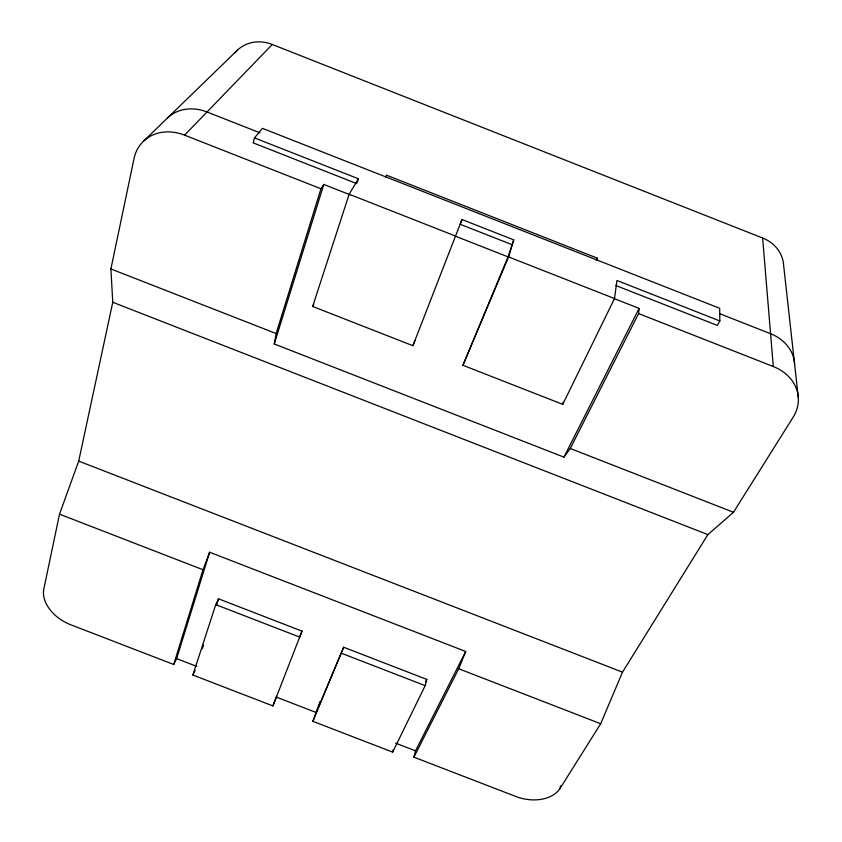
<?xml version="1.0" encoding="UTF-8"?>
<svg xmlns="http://www.w3.org/2000/svg" width="842" height="842" viewBox="0 0 842 842"><rect width="100%" height="100%" fill="white"/><g stroke="black" fill="none" stroke-linecap="round" stroke-linejoin="round"><path stroke-width="1.26" d="M350.146 194.807L323.77 184.44L320.96 188.755L276.144 333.537L274.26 343.978L563.94 457.143L570.266 448.491L638.594 313.582L639.099 308.393L614.113 298.573M798.363 398.024L783.649 265.451A38.164 33.291 -10.5 0 0 762.631 238.023L272.282 44.479L184.587 135.152A45.815 38.206 44.2 0 0 134.046 158.528L110.902 268.956L112.765 302.278L78.695 461.111L59.508 514.167L43.826 588.979A34.943 23.85 28.4 0 0 70.728 624.764L173.705 664.485L203.027 569.739L209.637 552.247L465.721 651.487L415.527 750.832L413.917 757.168L515.946 796.532A34.68 23.597 12.2 0 0 560.119 788.354L560.435 785.818M508.042 256.873L455.48 236.213L462.037 219.53L513.736 239.875L508.042 256.873L462.932 365.281L562.761 404.36L614.513 298.552L616.933 280.47L719.847 320.949L717.363 325.433L615.923 285.543M596.915 260.452L597.304 258.147L386.657 175.241L385.531 177.273M562.761 404.36L563.161 402.15M319.992 701.586L312.877 721.331L392.667 752.116L425.178 685.641L426.799 679.41L343.652 647.245L316.171 712.49L276.355 697.123M719.847 320.949L719.657 308.277L262.441 128.352L254.484 137.899L253.147 142.866L356.808 183.64M392.667 752.116L393.351 749.622M462.932 365.281L508.589 256.926L513.736 239.875M173.705 664.485L176.631 658.633L209.637 552.247M274.26 343.978L323.77 184.44M192.871 675.042L215.752 604.63L218.573 598.841L302.004 631.132L272.913 705.922L192.871 675.042L195.102 670.369M414.927 340.568L412.906 345.704L312.666 306.477L349.146 194.239L358.397 178.778L254.484 137.899M202.29 648.845L203.511 645.088M216.541 605.093L218.573 598.841M357.208 182.419L358.397 178.778M385.857 177.609L386.657 175.241M312.877 721.331L343.652 647.245M412.906 345.704L455.522 236.055L349.146 194.239M462.037 219.53L460.185 224.288L511.768 244.58M302.004 631.132L299.668 637.089L215.752 604.63M272.913 705.922L276.681 696.313M413.917 757.168L458.701 668.748L465.721 651.487M560.119 788.354L600.683 723.741L622.512 672.158L707.89 534.607L733.477 512.273L793.175 417.19A45.531 37.564 -3.8 0 0 773.303 366.533L762.631 238.023M596.241 260.399L597.304 258.147M425.642 681.778L426.799 679.41M563.94 457.143L639.099 308.393M312.666 306.477L313.75 304.52M143.793 140.951L237.549 50.046M176.631 658.633L196.596 666.338M395.677 743.17L415.527 750.832M78.695 461.111L622.512 672.158M59.508 514.167L203.027 569.739M458.701 668.748L600.683 723.741M341.547 653.297L425.178 685.641M112.765 302.278L707.89 534.607M110.902 268.956L276.144 333.537M570.266 448.491L733.477 512.273M259.904 132.794L207.006 111.975A43.91 37.153 45.6 0 0 167.726 117.743M719.647 313.677L770.577 333.716A43.637 36.553 -5.2 0 1 794.616 364.218M508.589 256.926L614.513 298.552M184.587 135.152L320.96 188.755M638.594 313.582L773.303 366.533M234.929 52.825A38.374 33.764 51.3 0 1 272.282 44.479"/></g></svg>
